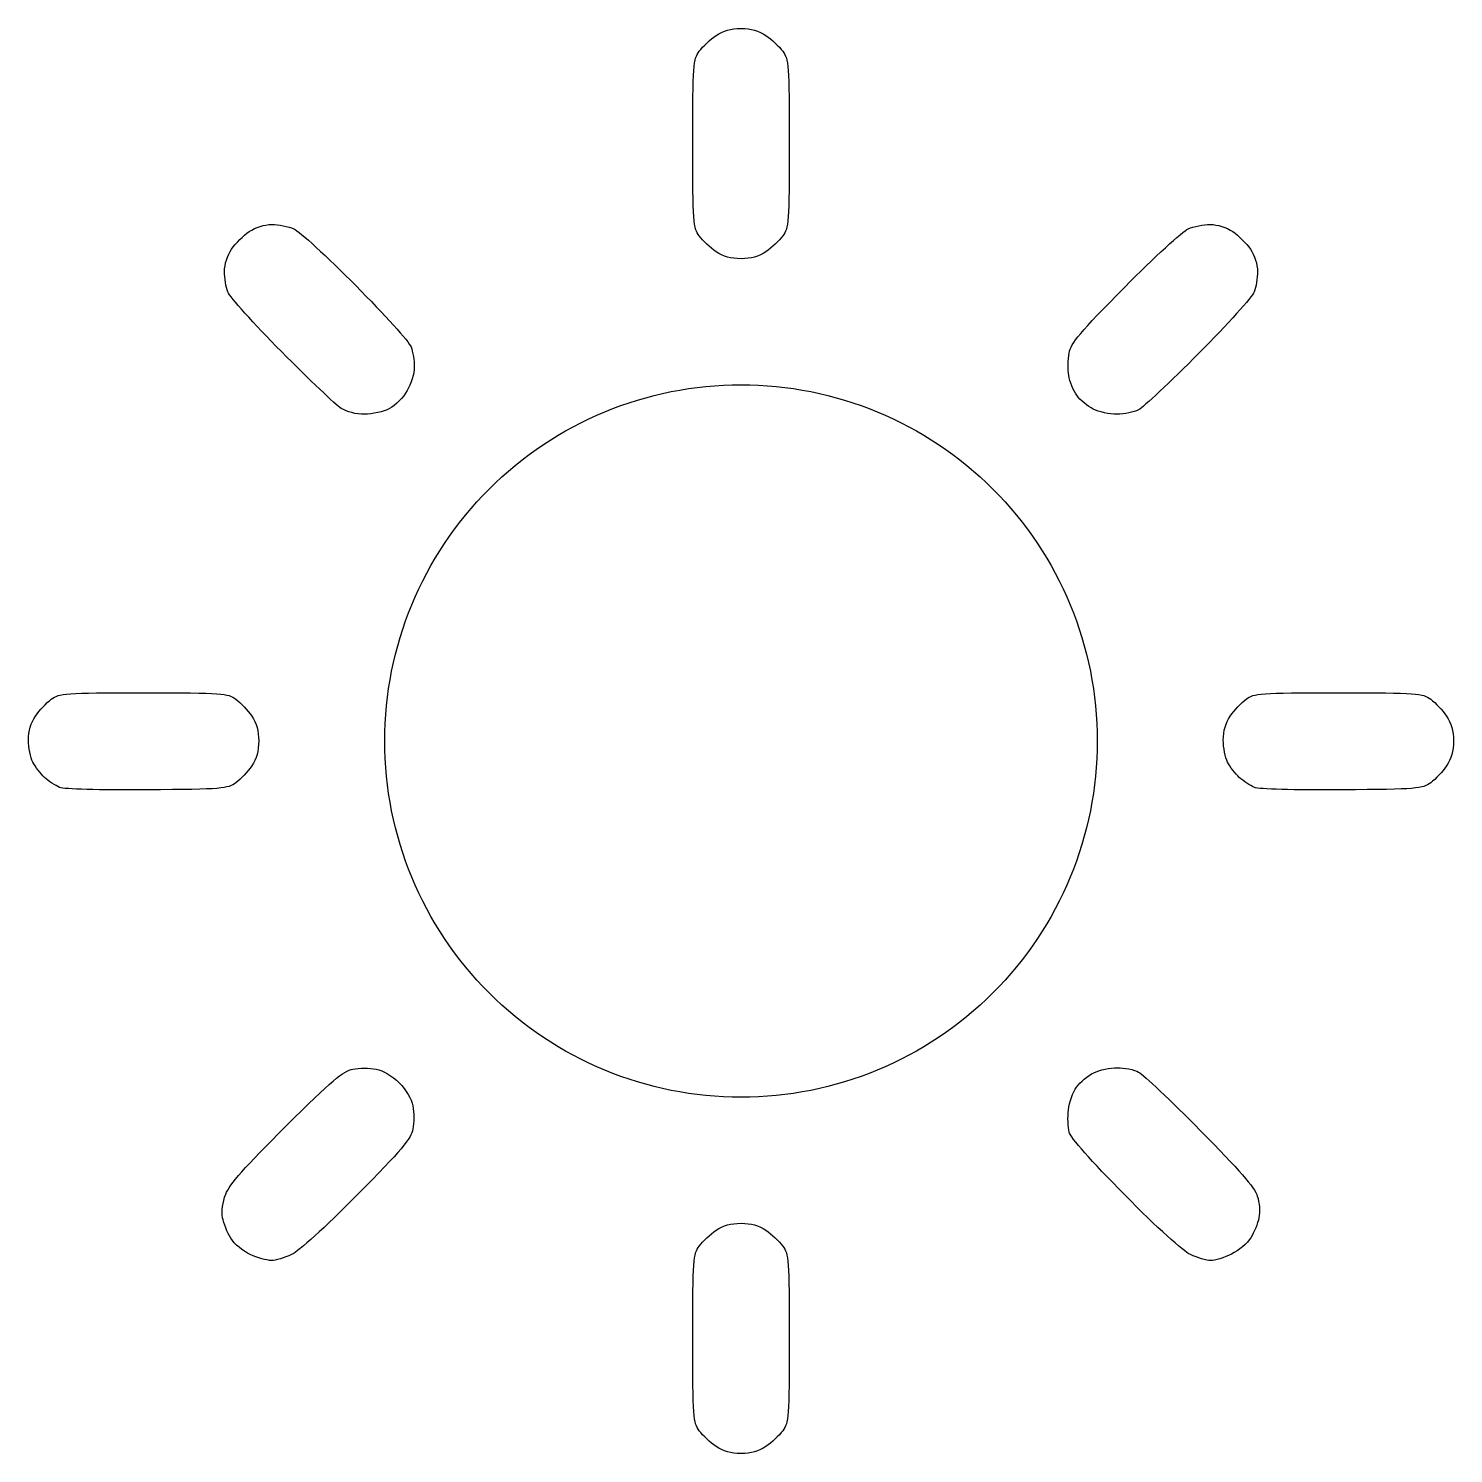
# Model space of a CAD drawing. Header units: millimetres. Extents: x 0 to 10, y 0 to 10.
import ezdxf

# ---------------------------------------------------------------- set-up
doc = ezdxf.new("R2010")
doc.units = ezdxf.units.MM
doc.layers.add('Capa_1', color=7, linetype='CONTINUOUS')

msp = doc.modelspace()

# ---------------------------------------------------------------- linework, layer by layer
at = {"layer": 'Capa_1', "color": 7}
for points in [[(4.825085, 8.433374)], [(2.194305, 7.334058)], [(7.471956, 7.328861)], [(7.499979, 4.999961)], [(0.21833, 4.67465)], [(8.60261, 4.67465)], [(1.556107, 1.396553)], [(8.154963, 1.395334)], [(4.825085, 0.049083)]]:
    msp.add_lwpolyline(points, close=True, dxfattribs=at)
for points in [[(4.707227, 9.84007), (4.732347, 9.87397), (4.785387, 9.92382), (4.825085, 9.950841)], [(4.825085, 9.950841), (4.874685, 9.984591), (4.929406, 9.999971), (4.99998, 9.999971)], [(4.99998, 9.999971), (5.07055, 9.999971), (5.125278, 9.984601), (5.174874, 9.950841)], [(5.174874, 9.950841), (5.214574, 9.923821), (5.267614, 9.873971), (5.292732, 9.84007)], [(4.661547, 9.192107), (4.661547, 9.752814), (4.663547, 9.781118), (4.707227, 9.84007)], [(5.292732, 9.84007), (5.336412, 9.78112), (5.338412, 9.75281), (5.338412, 9.192107)], [(4.707227, 8.544145), (4.663547, 8.603095), (4.661547, 8.631405), (4.661547, 9.192107)], [(5.338412, 9.192107), (5.338412, 8.631401), (5.336412, 8.603097), (5.292732, 8.544145)], [(1.548489, 8.574802), (1.593709, 8.605272), (1.65491, 8.624452), (1.706968, 8.624452)], [(1.706968, 8.624452), (1.753608, 8.624452), (1.823393, 8.610722), (1.862036, 8.593932)], [(8.137879, 8.59412), (8.176519, 8.61079), (8.246303, 8.62443), (8.292948, 8.62443)], [(8.292948, 8.62443), (8.345008, 8.62443), (8.406206, 8.60526), (8.451426, 8.57478)], [(1.425173, 8.451485), (1.452473, 8.492005), (1.507973, 8.547495), (1.548489, 8.574802)], [(1.862036, 8.593932), (1.900676, 8.577142), (2.096392, 8.397832), (2.296955, 8.19546)], [(4.825085, 8.433374), (4.785385, 8.460394), (4.732345, 8.510244), (4.707227, 8.544145)], [(5.292732, 8.544145), (5.267612, 8.510245), (5.214572, 8.460395), (5.174874, 8.433374)], [(7.692787, 8.184731), (7.898945, 8.393227), (8.099237, 8.577452), (8.137879, 8.59412)], [(8.451426, 8.57478), (8.491946, 8.54747), (8.547436, 8.49198), (8.574742, 8.451464)], [(1.375523, 8.295129), (1.375523, 8.344979), (1.395243, 8.407072), (1.425173, 8.451485)], [(4.99998, 8.384244), (4.92941, 8.384244), (4.874681, 8.399614), (4.825085, 8.433374)], [(5.174874, 8.433374), (5.125274, 8.399614), (5.070553, 8.384244), (4.99998, 8.384244)], [(8.574742, 8.451464), (8.604672, 8.407054), (8.624392, 8.344957), (8.624392, 8.295108)], [(1.398423, 8.150978), (1.385833, 8.184788), (1.375523, 8.249648), (1.375523, 8.295129)], [(8.624392, 8.295108), (8.624392, 8.249628), (8.614092, 8.184763), (8.601502, 8.150957)], [(1.77506, 7.732447), (1.580503, 7.928833), (1.411017, 8.117172), (1.398423, 8.150978)], [(2.296955, 8.19546), (2.497517, 7.993088), (2.671917, 7.799852), (2.684509, 7.766045)], [(7.302574, 7.72255), (7.315544, 7.79262), (7.376714, 7.86507), (7.692787, 8.184731)], [(8.601502, 8.150957), (8.588912, 8.117147), (8.41451, 7.924253), (8.213948, 7.722293)], [(2.194303, 7.334057), (2.158273, 7.356787), (1.969618, 7.536061), (1.77506, 7.732447)], [(2.684509, 7.766045), (2.697099, 7.732245), (2.707239, 7.668375), (2.707049, 7.624124)], [(7.299474, 7.564045), (7.292774, 7.605515), (7.294174, 7.676846), (7.302574, 7.72255)], [(8.213948, 7.722293), (8.013385, 7.520333), (7.822756, 7.341021), (7.790329, 7.323821)], [(2.707049, 7.624124), (2.706851, 7.579874), (2.684739, 7.505389), (2.657919, 7.458605)], [(7.356024, 7.426407), (7.331654, 7.460637), (7.306204, 7.522567), (7.299474, 7.564045)], [(2.657919, 7.458605), (2.631099, 7.411815), (2.574919, 7.355324), (2.533073, 7.333058)], [(3.232212, 6.767728), (3.701053, 7.236569), (4.336938, 7.499961), (4.999979, 7.499961)], [(4.999979, 7.499961), (5.66302, 7.499961), (6.298905, 7.236569), (6.767746, 6.767728)], [(7.471992, 7.328857), (7.432582, 7.348277), (7.380402, 7.392177), (7.356024, 7.426407)], [(2.358401, 7.292658), (2.299421, 7.292702), (2.233487, 7.309348), (2.194305, 7.334058)], [(2.533073, 7.333058), (2.491213, 7.310788), (2.412647, 7.292608), (2.358401, 7.292658)], [(7.63749, 7.293051), (7.58586, 7.293298), (7.511366, 7.309441), (7.471956, 7.328861)], [(7.790329, 7.323821), (7.757899, 7.306621), (7.689123, 7.292771), (7.63749, 7.293051)], [(2.499979, 4.999961), (2.499979, 5.663002), (2.763371, 6.298887), (3.232212, 6.767728)], [(6.767746, 6.767728), (7.236587, 6.298887), (7.499979, 5.663002), (7.499979, 4.999961)], [(0.159877, 5.292744), (0.218827, 5.336424), (0.247127, 5.338424), (0.807839, 5.338424)], [(0.807839, 5.338424), (1.368545, 5.338424), (1.396849, 5.336424), (1.455801, 5.292744)], [(8.544156, 5.292744), (8.603106, 5.336424), (8.631416, 5.338424), (9.192119, 5.338424)], [(9.192119, 5.338424), (9.752825, 5.338424), (9.781129, 5.336424), (9.840081, 5.292744)], [(0.049105, 5.174887), (0.076125, 5.214587), (0.125975, 5.267627), (0.159877, 5.292744)], [(1.455801, 5.292744), (1.489701, 5.267624), (1.539551, 5.214584), (1.566573, 5.174887)], [(8.433385, 5.174887), (8.460405, 5.214587), (8.510255, 5.267627), (8.544156, 5.292744)], [(9.840081, 5.292744), (9.873981, 5.267624), (9.923831, 5.214584), (9.950852, 5.174887)], [(-0.000025, 5.006596), (-0.000025, 5.070316), (0.016525, 5.127027), (0.049105, 5.174887)], [(1.566573, 5.174887), (1.600323, 5.125287), (1.615703, 5.070566), (1.615703, 4.999993)], [(8.384255, 5.006596), (8.384255, 5.070316), (8.400805, 5.127027), (8.433385, 5.174887)], [(9.950852, 5.174887), (9.984602, 5.125287), (9.999982, 5.070566), (9.999982, 4.999993)], [(0.030655, 4.851528), (0.013785, 4.883958), (-0.000025, 4.953737), (-0.000025, 5.006596)], [(8.414935, 4.851528), (8.398065, 4.883958), (8.384255, 4.953737), (8.384255, 5.006596)], [(1.615703, 4.999993), (1.615703, 4.929423), (1.600333, 4.874694), (1.566573, 4.825098)], [(3.232212, 3.232194), (2.763371, 3.701035), (2.499979, 4.33692), (2.499979, 4.999961)], [(7.499979, 4.999961), (7.499979, 4.33692), (7.236587, 3.701035), (6.767746, 3.232194)], [(9.999982, 4.999993), (9.999982, 4.929423), (9.984612, 4.874694), (9.950852, 4.825098)], [(0.112545, 4.744753), (0.084375, 4.771053), (0.047525, 4.819103), (0.030655, 4.851528)], [(1.566573, 4.825098), (1.539553, 4.785398), (1.489733, 4.732358), (1.455853, 4.70724)], [(8.496825, 4.744753), (8.468655, 4.771053), (8.431805, 4.819103), (8.414935, 4.851528)], [(9.950852, 4.825098), (9.923832, 4.785398), (9.874012, 4.732358), (9.840133, 4.70724)], [(0.218331, 4.674643), (0.188311, 4.686903), (0.140711, 4.718453), (0.112545, 4.744753)], [(1.455853, 4.70724), (1.397533, 4.66399), (1.364423, 4.66132), (0.833582, 4.65696)], [(8.602611, 4.674643), (8.572591, 4.686903), (8.524991, 4.718453), (8.496825, 4.744753)], [(9.840133, 4.70724), (9.781813, 4.66399), (9.748703, 4.66132), (9.217862, 4.65696)], [(0.833582, 4.65696), (0.491096, 4.65416), (0.251667, 4.66106), (0.21833, 4.67465)], [(9.217862, 4.65696), (8.875375, 4.65416), (8.635947, 4.66106), (8.60261, 4.67465)], [(4.999979, 2.499961), (4.336938, 2.499961), (3.701053, 2.763353), (3.232212, 3.232194)], [(6.767746, 3.232194), (6.298905, 2.763353), (5.66302, 2.499961), (4.999979, 2.499961)], [(2.276183, 2.6971), (2.321213, 2.7054), (2.39442, 2.7054), (2.438859, 2.697082)], [(7.47552, 2.671973), (7.5166, 2.691463), (7.590971, 2.707413), (7.640789, 2.707413)], [(7.640789, 2.707413), (7.690609, 2.707413), (7.7579, 2.693443), (7.790328, 2.676363)], [(1.80679, 2.297032), (2.132275, 2.620344), (2.207411, 2.684383), (2.276183, 2.6971)], [(2.438859, 2.697082), (2.489569, 2.687582), (2.549877, 2.651702), (2.600804, 2.600782)], [(2.600804, 2.600782), (2.651734, 2.549852), (2.687594, 2.489547), (2.697104, 2.438838)], [(7.354684, 2.571725), (7.380064, 2.607365), (7.434444, 2.652475), (7.47552, 2.671973)], [(7.790328, 2.676363), (7.822758, 2.659283), (8.017538, 2.475063), (8.223178, 2.266975)], [(7.297834, 2.411961), (7.303734, 2.464191), (7.329304, 2.536083), (7.354684, 2.571725)], [(2.697104, 2.438838), (2.705404, 2.394398), (2.705404, 2.321194), (2.69711, 2.276161)], [(7.302434, 2.255659), (7.294034, 2.289399), (7.291984, 2.359734), (7.297834, 2.411961)], [(1.383878, 1.819418), (1.410258, 1.888498), (1.517968, 2.010139), (1.80679, 2.297032)], [(2.69711, 2.276161), (2.68443, 2.207651), (2.62077, 2.132391), (2.307125, 1.81514)], [(7.692681, 1.815172), (7.456092, 2.054386), (7.312064, 2.216955), (7.302434, 2.255659)], [(8.223178, 2.266975), (8.49537, 1.991541), (8.604222, 1.866341), (8.623368, 1.806678)], [(1.362068, 1.654828), (1.353668, 1.699418), (1.361928, 1.761936), (1.383878, 1.819418)], [(2.307125, 1.81514), (2.076733, 1.582097), (1.898638, 1.420319), (1.844957, 1.395313)], [(8.155002, 1.395346), (8.101352, 1.420336), (7.923028, 1.582271), (7.692681, 1.815172)], [(8.623368, 1.806678), (8.638118, 1.760718), (8.643078, 1.693591), (8.634678, 1.65384)], [(1.419708, 1.510696), (1.395478, 1.550426), (1.369538, 1.615281), (1.362068, 1.654828)], [(4.825085, 1.56655), (4.874685, 1.6003), (4.929406, 1.61568), (4.99998, 1.61568)], [(4.99998, 1.61568), (5.07055, 1.61568), (5.125278, 1.60031), (5.174874, 1.56655)], [(8.634678, 1.65384), (8.626478, 1.61485), (8.600728, 1.55172), (8.577548, 1.513543)], [(1.556108, 1.396546), (1.502808, 1.420746), (1.445137, 1.469006), (1.419708, 1.510696)], [(4.707227, 1.455779), (4.732347, 1.489679), (4.785387, 1.539529), (4.825085, 1.56655)], [(5.174874, 1.56655), (5.214574, 1.53953), (5.267614, 1.48968), (5.292732, 1.455779)], [(8.577548, 1.513543), (8.554378, 1.475363), (8.493378, 1.423783), (8.442005, 1.398914)], [(4.661547, 0.807817), (4.661547, 1.368523), (4.663547, 1.396826), (4.707227, 1.455779)], [(5.292732, 1.455779), (5.336412, 1.396829), (5.338412, 1.368519), (5.338412, 0.807817)], [(1.703035, 1.354633), (1.673015, 1.354633), (1.606895, 1.373493), (1.556107, 1.396553)], [(1.844957, 1.395313), (1.796927, 1.372943), (1.733057, 1.354633), (1.703035, 1.354633)], [(8.295449, 1.354174), (8.266219, 1.354421), (8.202999, 1.372964), (8.154963, 1.395334)], [(8.442005, 1.398914), (8.390635, 1.374044), (8.324681, 1.353914), (8.295449, 1.354174)], [(4.707227, 0.159854), (4.663547, 0.218804), (4.661547, 0.247114), (4.661547, 0.807817)], [(5.338412, 0.807817), (5.338412, 0.24711), (5.336412, 0.218806), (5.292732, 0.159854)], [(4.825085, 0.049083), (4.785385, 0.076103), (4.732345, 0.125953), (4.707227, 0.159854)], [(5.292732, 0.159854), (5.267612, 0.125954), (5.214572, 0.076104), (5.174874, 0.049083)], [(4.99998, -0.000047), (4.92941, -0.000047), (4.874681, 0.015323), (4.825085, 0.049083)], [(5.174874, 0.049083), (5.125274, 0.015333), (5.070553, -0.000047), (4.99998, -0.000047)]]:
    msp.add_open_spline(points, degree=3, dxfattribs=at)

doc.saveas('drawing.dxf')
